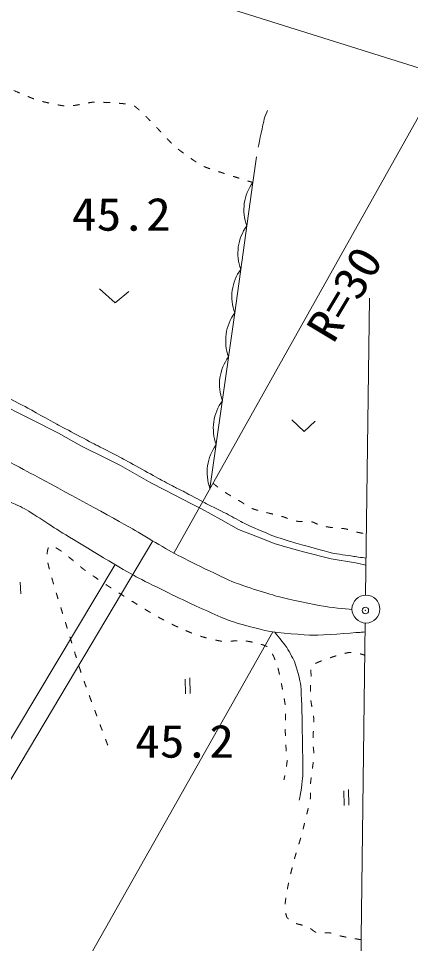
# Model space of a CAD drawing. Units: millimetres, scale not verified. Extents: x 40000 to 680000, y 20000 to 380000.
# Drawn here: x 543272 to 573694, y 240062 to 311908 of the extents above; entities that cross this region are included whole.
import ezdxf
from ezdxf.enums import TextEntityAlignment as Align

# ---------------------------------------------------------------- set-up
doc = ezdxf.new("R2010")
doc.units = ezdxf.units.MM
doc.header["$LTSCALE"] = 1000
doc.header["$PDMODE"] = 32
doc.header["$PDSIZE"] = 500
doc.linetypes.add('USER1', pattern=[1.2, 0.5, -0.7])
for name, color, linetype, lineweight in [('M-BGD', 7, 'Continuous', 13), ('M-BMK', 2, 'Continuous', 13), ('M-WORK', 1, 'Continuous', 13)]:
    doc.layers.add(name, color=color, linetype=linetype, lineweight=lineweight)
doc.styles.add('ＭＳ ゴシック', font='')
doc.styles.get('ＭＳ ゴシック').set_extended_font_data('MS Gothic')

msp = doc.modelspace()

# ---------------------------------------------------------------- linework, layer by layer
at = {"layer": 'M-BGD'}
msp.add_circle((570237, 266036), 1083, dxfattribs=at)
msp.add_point((570195, 265928), dxfattribs=at)
at = {"layer": 'M-BMK'}
msp.add_open_spline([(478457, 300159), (478550, 300157), (478634, 300155), (478710, 300152), (479999, 300102), (483851, 299705), (485128, 299524), (486028, 299396), (488694, 298824), (489577, 298612), (490765, 298325), (494303, 297363), (495478, 297029), (496483, 296744), (499496, 295882), (500475, 295518), (502597, 294726), (508872, 292116), (510968, 291256), (512587, 290591), (517431, 288562), (519049, 287895), (521811, 286756), (530120, 283395), (532867, 282222), (534008, 281735), (537378, 280149), (538489, 279597), (539642, 279025), (543051, 277209), (544185, 276600), (545707, 275782), (550262, 273306), (551771, 272464), (552522, 272045), (554724, 270700), (555485, 270299), (556378, 269828), (559100, 268492), (560034, 268107), (560712, 267827), (562817, 267173), (563525, 266983), (564199, 266803), (566248, 266381), (566935, 266262), (567370, 266186), (568656, 266036), (569155, 265999)], degree=3, knots=[0, 0, 0, 0, 1, 1, 1, 2, 2, 2, 3, 3, 3, 4, 4, 4, 5, 5, 5, 6, 6, 6, 7, 7, 7, 8, 8, 8, 9, 9, 9, 10, 10, 10, 11, 11, 11, 12, 12, 12, 13, 13, 13, 14, 14, 14, 15, 15, 15, 16, 16, 16, 16], dxfattribs=at)
at = {"layer": 'M-WORK'}
for p, q in [((561455, 299178), (561745, 301158)), ((570506, 290183), (570214, 267119)), ((553687, 271338), (538392, 245612)), ((531709, 237640), (550776, 269493)), ((543411, 268132), (543452, 267223)), ((570187, 264954), (569795, 234031)), ((544763, 231955), (563015, 264273)), ((556198, 260589), (556242, 259445)), ((556571, 260691), (556600, 259470)), ((568514, 251928), (568558, 250784)), ((568887, 252029), (568916, 250808))]:
    msp.add_line(p, q, dxfattribs=at)
for points in [[(555321, 270387), (576126, 307519), (527440, 322803)], [(558132, 275404), (560052, 289041), (561455, 299178)], [(549550, 290908), (550780, 289827), (551827, 290714)], [(541484, 282153), (544187, 280826), (546382, 279712), (548170, 278699), (549993, 277774), (551180, 277187), (553544, 275840), (554601, 275288), (556738, 274183), (557465, 273814), (558985, 273003), (560356, 272228), (562023, 271564), (563123, 271142), (564354, 270764), (565391, 270483), (567533, 269941), (569415, 269617), (570263, 269447)], [(564473, 280740), (565443, 279824), (566284, 280638)]]:
    msp.add_lwpolyline(points, dxfattribs=at)
for centre, radius, start, end in [((564388, 297050), 3624, 144.04962, 200.19459), ((563921, 293671), 3624, 144.04962, 200.19459), ((563453, 290292), 3624, 144.04962, 200.19459), ((563008, 286887), 3658, 143.91135, 200.05632), ((562528, 283477), 3658, 143.91135, 200.05632), ((562048, 280068), 3658, 143.91135, 200.05632), ((561568, 276659), 3658, 143.91135, 200.05632)]:
    msp.add_arc(centre, radius, start, end, dxfattribs=at)
at = {"layer": 'M-WORK', "linetype": 'USER1'}
for points, knots in [([(537451, 308543), (537578, 308558), (537965, 308548), (538091, 308526), (538272, 308495), (538813, 308367), (538974, 308279), (539100, 308210), (539351, 307835), (539478, 307766), (539801, 307590), (540845, 307216), (541185, 307073), (541878, 306782), (543930, 305841), (544642, 305601), (545107, 305444), (546554, 305118), (547045, 305098), (547465, 305080), (548705, 305392), (549125, 305411), (549571, 305432), (550912, 305343), (551357, 305297), (551549, 305277), (552137, 305190), (552297, 305084), (552625, 304866), (553444, 304005), (553722, 303727), (554076, 303373), (555078, 302251), (555457, 301924), (555831, 301603), (557044, 300747), (557471, 300500), (557695, 300370), (558441, 300136), (558686, 300053), (559127, 299904), (560456, 299481), (560899, 299341), (561010, 299306), (561343, 299208), (561455, 299178)], [0, 0, 0, 0, 1, 1, 1, 2, 2, 2, 3, 3, 3, 4, 4, 4, 5, 5, 5, 6, 6, 6, 7, 7, 7, 8, 8, 8, 9, 9, 9, 10, 10, 10, 11, 11, 11, 12, 12, 12, 13, 13, 13, 14, 14, 14, 15, 15, 15, 15]), ([(558364, 275820), (558520, 275678), (559019, 275289), (559195, 275172), (559455, 274999), (560270, 274535), (560538, 274374), (560719, 274266), (561243, 273900), (561442, 273829), (561913, 273661), (563382, 273334), (563862, 273191), (564027, 273142), (564490, 272900), (564660, 272872), (564922, 272827), (565727, 272876), (565989, 272832), (566146, 272806), (566568, 272569), (566721, 272526), (566911, 272473), (567496, 272379), (567691, 272353), (567877, 272329), (568438, 272307), (568622, 272273), (568794, 272242), (569291, 272076), (569460, 272034), (569621, 271994), (570110, 271895), (570274, 271868)], [0, 0, 0, 0, 1, 1, 1, 2, 2, 2, 3, 3, 3, 4, 4, 4, 5, 5, 5, 6, 6, 6, 7, 7, 7, 8, 8, 8, 9, 9, 9, 10, 10, 10, 11, 11, 11, 11]), ([(550196, 255470), (549992, 256012), (549386, 257640), (549186, 258184), (548985, 258730), (548374, 260367), (548189, 260919), (547962, 261595), (547337, 263639), (547125, 264319), (546891, 265075), (546179, 267338), (545959, 268097), (545850, 268477), (545517, 269619), (545481, 270012), (545463, 270202), (545518, 270868), (545693, 270943), (545885, 271024), (546466, 270622), (546637, 270504), (547009, 270247), (548029, 269349), (548392, 269081), (548819, 268767), (550141, 267879), (550586, 267592), (551226, 267180), (553162, 265970), (553818, 265584), (554138, 265395), (555130, 264879), (555466, 264720), (555814, 264556), (556870, 264094), (557235, 263975), (557606, 263854), (558748, 263566), (559136, 263523), (559454, 263488), (560415, 263630), (560732, 263590), (561120, 263541), (562308, 263319), (562620, 263084), (562884, 262886), (563271, 261926), (563365, 261608), (563548, 260990), (563912, 259084), (563992, 258444), (564034, 258109), (563964, 257094), (563970, 256757), (563977, 256384), (564030, 255268), (564055, 254897), (564063, 254783), (564143, 254444), (564133, 254330), (564105, 254015), (563948, 253077), (563871, 252770)], [0, 0, 0, 0, 1, 1, 1, 2, 2, 2, 3, 3, 3, 4, 4, 4, 5, 5, 5, 6, 6, 6, 7, 7, 7, 8, 8, 8, 9, 9, 9, 10, 10, 10, 11, 11, 11, 12, 12, 12, 13, 13, 13, 14, 14, 14, 15, 15, 15, 16, 16, 16, 17, 17, 17, 18, 18, 18, 19, 19, 19, 20, 20, 20, 21, 21, 21, 21]), ([(569875, 240357), (569550, 240403), (568580, 240577), (568259, 240647), (568084, 240685), (567573, 240870), (567395, 240894), (567203, 240920), (566613, 240840), (566426, 240894), (566259, 240942), (565863, 241308), (565705, 241378), (565525, 241458), (564934, 241554), (564755, 241635), (564610, 241699), (564188, 241953), (564109, 242090), (564015, 242254), (563951, 242833), (563957, 243021), (563966, 243327), (564126, 244232), (564185, 244531), (564261, 244916), (564531, 246061), (564631, 246440), (564740, 246848), (565122, 248056), (565230, 248463), (565380, 249031), (565819, 250738), (565920, 251316), (565962, 251554), (565919, 252282), (565939, 252522), (565976, 252957), (566180, 254252), (566205, 254688), (566216, 254880), (566121, 255454), (566120, 255647), (566117, 256027), (566207, 257167), (566186, 257547), (566168, 257881), (565950, 258865), (565930, 259199), (565908, 259546), (565966, 260590), (565977, 260937), (565982, 261076), (565901, 261539), (566006, 261631), (566254, 261846), (567206, 262169), (567516, 262276), (567809, 262378), (568707, 262656), (569017, 262675), (569248, 262690), (569947, 262547), (570155, 262443)], [0, 0, 0, 0, 1, 1, 1, 2, 2, 2, 3, 3, 3, 4, 4, 4, 5, 5, 5, 6, 6, 6, 7, 7, 7, 8, 8, 8, 9, 9, 9, 10, 10, 10, 11, 11, 11, 12, 12, 12, 13, 13, 13, 14, 14, 14, 15, 15, 15, 16, 16, 16, 17, 17, 17, 18, 18, 18, 19, 19, 19, 20, 20, 20, 21, 21, 21, 21])]:
    msp.add_open_spline(points, degree=3, knots=knots, dxfattribs=at)
at = {"layer": 'M-WORK'}
for points, knots in [([(561883, 301905), (561958, 302351), (562238, 303680), (562348, 304118), (562383, 304255), (562537, 304650), (562605, 304774)], [0, 0, 0, 0, 1, 1, 1, 2, 2, 2, 2]), ([(384939, 282098), (385252, 282285), (386220, 282797), (386551, 282949), (387027, 283168), (388487, 283744), (388967, 283953), (389373, 284131), (390570, 284717), (390981, 284883), (391451, 285072), (392891, 285557), (393369, 285724), (393885, 285904), (395433, 286438), (395947, 286620), (396415, 286784), (397811, 287298), (398281, 287454), (398790, 287623), (400332, 288084), (400845, 288241), (401328, 288388), (402777, 288830), (403261, 288974), (403686, 289100), (404966, 289463), (405391, 289591), (405740, 289696), (406779, 290033), (407128, 290140), (407633, 290296), (409153, 290748), (409658, 290903), (409986, 291004), (410967, 291316), (411293, 291423), (411809, 291591), (413356, 292105), (413871, 292277), (414527, 292496), (416487, 293172), (417148, 293376), (417873, 293601), (420061, 294235), (420797, 294421), (421501, 294599), (423631, 295045), (424340, 295195), (424810, 295295), (426218, 295609), (426694, 295674), (427584, 295796), (430267, 296049), (431162, 296126), (431892, 296190), (434086, 296341), (434818, 296379), (435727, 296426), (438456, 296534), (439366, 296552), (440798, 296580), (445097, 296600), (446530, 296609), (448491, 296621), (454376, 296631), (456338, 296658), (457043, 296667), (459157, 296758), (459861, 296791), (461189, 296852), (465169, 297058), (466496, 297123), (468141, 297204), (473077, 297445), (474722, 297520), (475294, 297546), (477009, 297643), (477581, 297626), (478320, 297605), (480529, 297408), (481264, 297334), (481973, 297262), (484097, 297004), (484801, 296895), (485406, 296802), (487207, 296448), (487806, 296323), (488388, 296203), (490127, 295812), (490705, 295672), (491290, 295530), (493036, 295072), (493617, 294913), (494045, 294796), (495321, 294408), (495749, 294288), (496065, 294200), (497018, 293960), (497334, 293871), (497659, 293780), (498632, 293500), (498952, 293392), (499410, 293237), (500772, 292735), (501222, 292559), (501539, 292435), (502480, 292036), (502789, 291894), (503126, 291740), (504125, 291254), (504451, 291080), (504768, 290911), (505693, 290357), (506005, 290178), (506303, 290007), (507206, 289511), (507497, 289330), (507945, 289052), (509259, 288170), (509702, 287885), (510067, 287650), (511162, 286944), (511541, 286732), (512042, 286450), (513582, 285670), (514098, 285415), (514487, 285223), (515665, 284666), (516066, 284500), (516402, 284359), (517436, 283996), (517782, 283882), (518160, 283758), (519305, 283414), (519688, 283306), (520066, 283199), (521208, 282910), (521588, 282810), (521966, 282711), (523103, 282418), (523481, 282315), (523814, 282224), (524812, 281942), (525143, 281840), (525395, 281763), (526147, 281519), (526391, 281420), (528123, 280711), (533305, 278549), (535022, 277802), (535963, 277393), (538742, 276067), (539676, 275643), (540454, 275289), (542828, 274310), (543585, 273912), (544239, 273567), (546081, 272323), (546712, 271938), (547812, 271269), (551115, 269266), (552241, 268643), (553048, 268197), (555540, 266990), (556374, 266596), (557029, 266286), (559005, 265371), (559687, 265125), (560268, 264916), (562058, 264429), (562666, 264325), (563362, 264205), (565478, 264017), (566184, 264008), (566904, 263999), (569059, 264177), (569777, 264231), (569868, 264238), (570012, 264252), (570178, 264268)], [0, 0, 0, 0, 1, 1, 1, 2, 2, 2, 3, 3, 3, 4, 4, 4, 5, 5, 5, 6, 6, 6, 7, 7, 7, 8, 8, 8, 9, 9, 9, 10, 10, 10, 11, 11, 11, 12, 12, 12, 13, 13, 13, 14, 14, 14, 15, 15, 15, 16, 16, 16, 17, 17, 17, 18, 18, 18, 19, 19, 19, 20, 20, 20, 21, 21, 21, 22, 22, 22, 23, 23, 23, 24, 24, 24, 25, 25, 25, 26, 26, 26, 27, 27, 27, 28, 28, 28, 29, 29, 29, 30, 30, 30, 31, 31, 31, 32, 32, 32, 33, 33, 33, 34, 34, 34, 35, 35, 35, 36, 36, 36, 37, 37, 37, 38, 38, 38, 39, 39, 39, 40, 40, 40, 41, 41, 41, 42, 42, 42, 43, 43, 43, 44, 44, 44, 45, 45, 45, 46, 46, 46, 47, 47, 47, 48, 48, 48, 49, 49, 49, 50, 50, 50, 51, 51, 51, 52, 52, 52, 53, 53, 53, 54, 54, 54, 55, 55, 55, 56, 56, 56, 57, 57, 57, 58, 58, 58, 59, 59, 59, 60, 60, 60, 60]), ([(527730, 289445), (527768, 289426), (527886, 289369), (527925, 289350), (528214, 289212), (529080, 288796), (529370, 288658), (529540, 288577), (530053, 288336), (530225, 288258), (530681, 288051), (532058, 287448), (532511, 287234), (533220, 286898), (535327, 285848), (536036, 285512), (536592, 285248), (538275, 284492), (538831, 284229), (539362, 283978), (540945, 283203), (541470, 282940), (541934, 282709), (543319, 282003), (543777, 281760), (544274, 281496), (545750, 280670), (546246, 280403), (546883, 280060), (548802, 279044), (549443, 278707), (549813, 278513), (550934, 277949), (551302, 277751), (551919, 277419), (553754, 276394), (554369, 276059), (554587, 275941), (555245, 275597), (555464, 275482), (555643, 275389), (556183, 275116), (556361, 275022), (556664, 274862), (557568, 274370), (557873, 274213), (558210, 274039), (559234, 273544), (559570, 273370), (559815, 273243), (560530, 272827), (560778, 272708), (561220, 272497), (562561, 271899), (563018, 271722), (563331, 271600), (564298, 271311), (564622, 271218), (565225, 271045), (567037, 270533), (567648, 270390), (567953, 270318), (568888, 270189), (569198, 270142), (569399, 270112), (569893, 270041), (570251, 269992)], [0, 0, 0, 0, 1, 1, 1, 2, 2, 2, 3, 3, 3, 4, 4, 4, 5, 5, 5, 6, 6, 6, 7, 7, 7, 8, 8, 8, 9, 9, 9, 10, 10, 10, 11, 11, 11, 12, 12, 12, 13, 13, 13, 14, 14, 14, 15, 15, 15, 16, 16, 16, 17, 17, 17, 18, 18, 18, 19, 19, 19, 20, 20, 20, 21, 21, 21, 22, 22, 22, 22]), ([(563129, 264259), (563325, 264054), (563861, 263388), (564019, 263152), (564172, 262925), (564585, 262211), (564681, 261955), (564819, 261590), (565152, 260458), (565180, 260070), (565282, 258671), (565346, 254462), (565327, 253059), (565322, 252684), (565161, 251562), (565061, 251200)], [0, 0, 0, 0, 1, 1, 1, 2, 2, 2, 3, 3, 3, 4, 4, 4, 5, 5, 5, 5])]:
    msp.add_open_spline(points, degree=3, knots=knots, dxfattribs=at)

# ---------------------------------------------------------------- texts
at = {"layer": 'M-WORK', "style": 'ＭＳ ゴシック', "width": 1.1}
for p in [(547414, 294653), (552319, 253725)]:
    msp.add_text('45.2', height=2566, dxfattribs=at).set_placement(p, align=Align.BOTTOM_LEFT)
at = {"layer": 'M-WORK', "style": 'ＭＳ ゴシック'}
for s, rotation, width, p in [('R=30', 59.083, 1.1, (568362, 286178)), ('ガードレール', 333.388, 1.05, (532435, 240240))]:
    msp.add_text(s, height=2566, rotation=rotation, dxfattribs=dict(at, width=width)).set_placement(p, align=Align.BOTTOM_LEFT)

doc.saveas('drawing.dxf')
